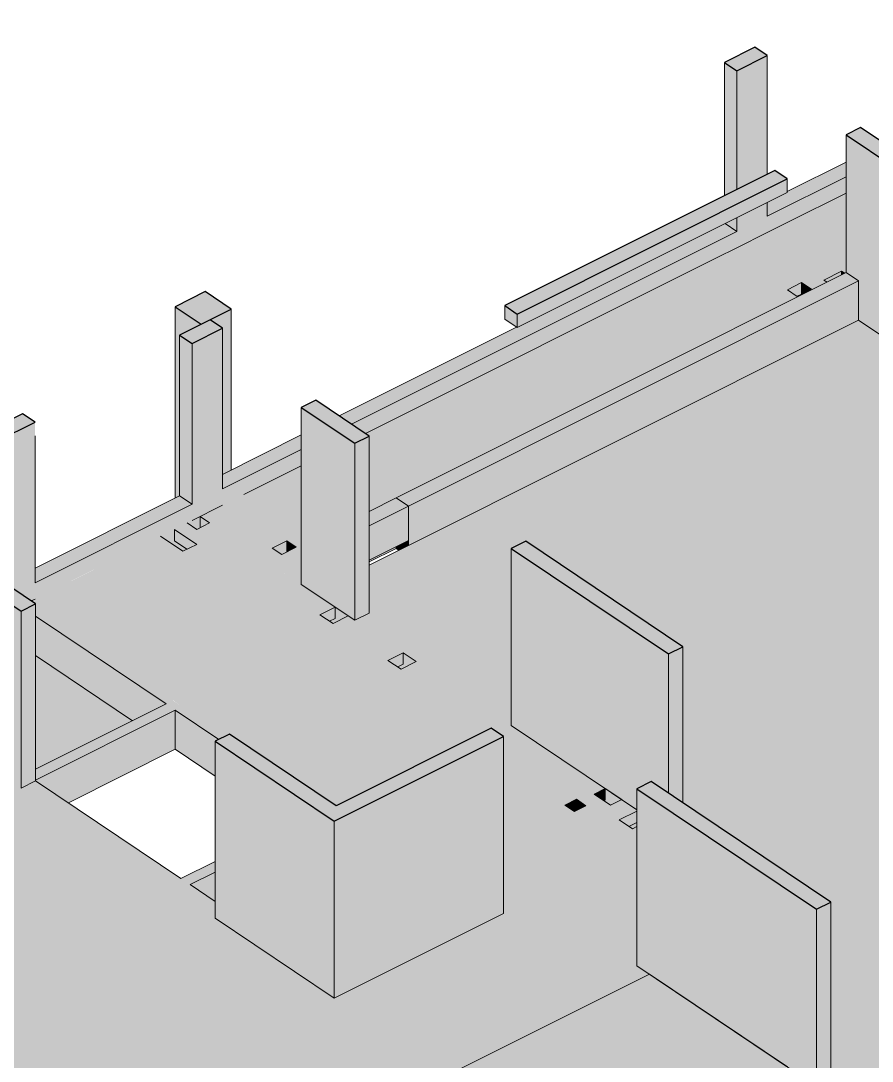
# Model space of a CAD drawing. Header units: centimetres. Extents: x -28 to 30806, y -3196 to 88064.
# Drawn here: x 11920 to 12769, y 71020 to 72057 of the extents above; entities that cross this region are included whole.
import ezdxf

# ---------------------------------------------------------------- set-up
doc = ezdxf.new("R2010")
doc.units = ezdxf.units.CM
for name, color, linetype, lineweight in [('A-FLOR', 7, 'Continuous', 25), ('S-BEAM', 7, 'Continuous', 25), ('S-COLS', 7, 'Continuous', 25)]:
    doc.layers.add(name, color=color, linetype=linetype, lineweight=lineweight)

msp = doc.modelspace()

# ---------------------------------------------------------------- hatches: boundary and pattern name
at = {"layer": 'A-FLOR', "true_color": 0xbfbfbf}
h = msp.add_hatch(color=9, dxfattribs=at)
h.paths.add_polyline_path([(13265.35, 71614.04), (13331.32, 71647.06), (13331.32, 71690.36), (13345.7, 71697.56), (13382.65, 71672.75), (13491.97, 71727.48), (13037.09, 72032.86), (12805.11, 71916.73), (12805.11, 71837.46), (12878.12, 71874.01), (13265.1, 71614.21)], flags=0)
h.paths.add_polyline_path([(13448.01, 71707.39), (13435.26, 71715.94), (13446.24, 71721.44), (13458.98, 71712.88), (13448.7, 71707.73)], flags=0)
h.paths.add_polyline_path([(12720.96, 71798.93), (12738.55, 71807.74), (12741.62, 71805.68), (12743.02, 71806.38), (12743.02, 71885.65), (12656.38, 71842.29), (12715.51, 71802.59)], flags=0)
h = msp.add_hatch(color=9, dxfattribs=at)
h.paths.add_polyline_path([(12199.53, 71512.12), (12199.53, 71613.6), (12112.94, 71570.26), (12170.5, 71531.61), (12185.07, 71538.9), (12194.57, 71532.53), (12180, 71525.23), (12194.57, 71515.45)], flags=0)
h.paths.add_polyline_path([(12267.17, 71568.19), (12709.65, 71789.67), (12642, 71835.09), (12263.61, 71645.68), (12267.17, 71643.28), (12267.17, 71568.86)], flags=0)
h.paths.add_polyline_path([(12694.36, 71782.63), (12684.47, 71789.27), (12698.48, 71796.29), (12708.24, 71789.58), (12698.48, 71784.69)], flags=0)
for points in [[(12724.03, 71796.87), (12738.55, 71804.14), (12738.55, 71807.74), (12720.96, 71798.93), (12722.28, 71798.04)], [(12738.55, 71804.14), (12741.62, 71805.68), (12738.55, 71807.74), (12738.55, 71806.38)], [(12694.2, 71782.74), (12698.48, 71784.88), (12698.26, 71796.18), (12684.47, 71789.27)], [(12698.63, 71784.77), (12708.21, 71789.75), (12698.48, 71796.03), (12698.48, 71784.88)], [(12085.5, 71530.38), (12095.24, 71535.25), (12072.93, 71550.23), (12072.93, 71538.82), (12081.49, 71533.07)], [(12180, 71525.23), (12185.07, 71527.77), (12185.07, 71538.9), (12170.5, 71531.61), (12174.12, 71529.18)], [(12185.07, 71527.77), (12194.57, 71532.53), (12185.07, 71538.9), (12185.07, 71532.53)], [(12267.17, 71517.67), (12294.18, 71531.19), (12294.18, 71532.93), (12267.17, 71519.41)], [(12227.83, 71458.53), (12233.23, 71461.23), (12233.23, 71472.64), (12218.09, 71465.06), (12226.37, 71459.51)], [(12295.75, 71412.93), (12301.16, 71415.63), (12301.16, 71427.04), (12286.02, 71419.46), (12293, 71414.78)], [(12501.33, 71279.55), (12502.78, 71280.27), (12502.78, 71291.68), (12491.6, 71286.08), (12499.22, 71280.96)], [(12471.98, 71268.81), (12473.95, 71269.8), (12473.95, 71280.96), (12462.45, 71275.21), (12463.4, 71274.57)], [(12473.95, 71269.8), (12483.48, 71274.57), (12473.95, 71280.96), (12473.95, 71274.4)], [(12526.39, 71253.85), (12534.33, 71257.83), (12534.33, 71269.23), (12516.66, 71260.39), (12524.5, 71255.12)], [(12482.56, 70912.78), (12684.64, 71013.93), (12546.74, 71106.51), (12344.66, 71005.36), (12474.33, 70918.3)]]:
    msp.add_hatch(color=9, dxfattribs=at).paths.add_polyline_path(points, flags=0)
h = msp.add_hatch(color=9, dxfattribs=at)
h.paths.add_polyline_path([(12585.66, 71273.81), (12931.69, 71447.02), (12931.69, 71490.32), (12948.34, 71498.66), (12985.29, 71473.85), (13096.88, 71529.71), (12755.44, 71758.93), (12267.17, 71514.52), (12267.17, 71466.71), (12408.99, 71371.5), (12408.99, 71531.22), (12423.37, 71538.42), (12580.23, 71433.11), (12580.23, 71277.46), (12585.55, 71273.89)], flags=0)
h.paths.add_polyline_path([(12811.22, 71388.63), (12801.38, 71395.23), (12816.52, 71402.81), (12826.35, 71396.21), (12823.79, 71394.93)], flags=0)
h.paths.add_polyline_path([(12835.08, 71400.58), (12825.25, 71407.18), (12840.36, 71414.74), (12850.19, 71408.14)], flags=0)
h = msp.add_hatch(color=9, dxfattribs=at)
h.paths.add_polyline_path([(11584.5, 70639.4), (12534.33, 71114.85), (12534.33, 71253.72), (12529.89, 71251.5), (12516.66, 71260.39), (12534.33, 71269.23), (12534.33, 71270.5), (12519.28, 71280.6), (12508.1, 71275.01), (12491.6, 71286.08), (12502.78, 71291.68), (12314.23, 71418.26), (12299.09, 71410.69), (12286.02, 71419.46), (12301.16, 71427.04), (12246.3, 71463.87), (12231.17, 71456.29), (12218.09, 71465.06), (12233.23, 71472.64), (12108.1, 71556.65), (12095.15, 71550.23), (12085.66, 71556.6), (12072.93, 71550.23), (12095.24, 71535.25), (12081.49, 71528.37), (12059.18, 71543.35), (11933.93, 71480.65), (12238.14, 71276.43), (12388.81, 71351.85), (12401.22, 71343.51), (12401.22, 71166.94), (11483.2, 70707.41), (11580.48, 70642.1)], flags=0)
h.paths.add_polyline_path([(12699.38, 71197.47), (12931.69, 71313.75), (12931.69, 71432.47), (12598.08, 71265.47), (12694.16, 71200.97)], flags=0)
h.paths.add_polyline_path([(12471.98, 71268.81), (12462.45, 71275.21), (12473.95, 71280.96), (12483.48, 71274.57), (12473.95, 71269.8)], flags=0)
h.paths.add_polyline_path([(13083.95, 71389.97), (13331.32, 71513.79), (13230.02, 71581.8), (12997.71, 71465.51), (13083.95, 71407.61)], flags=0)
h = msp.add_hatch(color=9, dxfattribs=at)
h.paths.add_polyline_path([(11837.04, 70899.08), (12220.02, 71090.79), (11878.59, 71320.01), (11513.36, 71137.19), (11513.36, 71115.06), (11712.7, 70981.24), (11713.83, 70981.8), (11798.32, 70925.08), (11809.53, 70930.69), (11821.45, 70922.68), (11810.25, 70917.07), (11832.81, 70901.92)], flags=0)
h.paths.add_polyline_path([(11968.7, 70972), (11955.57, 70980.81), (12000.71, 71003.4), (12013.83, 70994.59), (11988.28, 70981.8)], flags=0)
h = msp.add_hatch(color=9, dxfattribs=at)
h.paths.add_polyline_path([(12895.42, 70889.28), (12895.42, 70891.63), (12893.75, 70890.4), (12894.69, 70889.77)], flags=0)
h.paths.add_polyline_path([(12883.34, 70897.39), (12894.69, 70903.07), (12895.42, 70902.58), (12895.42, 70919.97), (13015.09, 70979.87), (13015.13, 70984.42), (13045.44, 70999.55), (13049.27, 70996.98), (13253.35, 71099.13), (13068.43, 71223.28), (13067.3, 71222.71), (12982.83, 71279.42), (12971.61, 71273.8), (12959.68, 71281.81), (12970.9, 71287.42), (12963.06, 71292.69), (12895.17, 71258.71), (12882.35, 71267.32), (12950.23, 71301.3), (12944.1, 71305.41), (12711.79, 71189.13), (12727.78, 71178.4), (12727.78, 71001.82), (12860.15, 70912.96), (12874.15, 70919.96), (12884.23, 70913.2), (12870.23, 70906.19), (12877.15, 70901.55)], flags=0)
at = {"layer": 'S-BEAM', "true_color": 0xbfbfbf}
h = msp.add_hatch(color=9, dxfattribs=at)
h.paths.add_polyline_path([(12664.33, 71862.56), (12743.02, 71901.95), (12743.02, 71916.5), (12684.29, 71887.1), (12684.29, 71886.28), (12664.33, 71876.29)], flags=0)
h.paths.add_polyline_path([(12793.15, 71927.04), (13037.09, 72049.15), (13024.68, 72057.49), (12780.73, 71935.38), (12790.73, 71928.66)], flags=0)
h = msp.add_hatch(color=9, dxfattribs=at)
h.paths.add_polyline_path([(12664.33, 71846.26), (12743.02, 71885.65), (12743.02, 71901.95), (12664.33, 71862.56), (12664.33, 71853.1)], flags=0)
h.paths.add_polyline_path([(12805.11, 71916.73), (13037.09, 72032.86), (13037.09, 72049.15), (12793.15, 71927.04), (12805.11, 71919.01)], flags=0)
at = {"layer": 'S-BEAM', "lineweight": 9, "true_color": 0x80ff00}
msp.add_hatch(color=70, dxfattribs=at).paths.add_polyline_path([(12414.84, 71765.01), (12684.29, 71899.89), (12671.87, 71908.23), (12402.42, 71773.35), (12411.48, 71767.27)], flags=0)
at = {"layer": 'S-BEAM', "true_color": 0xbfbfbf}
for points in [[(12414.84, 71751.4), (12684.29, 71886.28), (12684.29, 71899.89), (12414.84, 71765.01), (12414.84, 71752.23)], [(12306.6, 71573.37), (12755.44, 71798.04), (12743.02, 71806.38), (12294.18, 71581.71)], [(12306.6, 71534.26), (12755.44, 71758.93), (12755.44, 71798.04), (12306.6, 71573.37), (12306.6, 71537.72)], [(12414.84, 71751.4), (12414.84, 71765.01), (12402.42, 71773.35), (12402.42, 71759.74), (12414.14, 71751.88)], [(11933.93, 71496.95), (12090.61, 71575.38), (12078.19, 71583.71), (11933.93, 71511.5), (11933.93, 71500.78)], [(12267.17, 71553.64), (12306.6, 71573.37), (12294.18, 71581.71), (12267.17, 71568.19)], [(11933.93, 71480.65), (12090.61, 71559.15), (12090.61, 71575.38), (11933.93, 71496.95)], [(12267.17, 71519.41), (12306.6, 71539.15), (12306.6, 71573.37), (12267.17, 71553.64), (12267.17, 71521.51)], [(12296.87, 71529.39), (12306.6, 71534.26), (12306.6, 71539.15), (12294.18, 71532.93), (12294.18, 71531.19)], [(12234.4, 71274.56), (12238.14, 71276.43), (11933.93, 71480.65), (11930.2, 71478.78), (11934.42, 71475.95), (11934.42, 71463.47), (12064.64, 71376.05), (12071.83, 71379.65), (12080.98, 71373.51), (12073.79, 71369.91), (12117.23, 71340.75), (12127.87, 71346.08), (12232.44, 71275.88)], [(12031.27, 71359.34), (12064.64, 71376.05), (11934.42, 71463.47), (11934.42, 71424.36), (12015.53, 71369.91)], [(12408.99, 71354.64), (12408.99, 71371.5), (12267.17, 71466.71), (12252.79, 71459.51), (12401.22, 71359.86)], [(12299.09, 71410.69), (12314.23, 71418.26), (12301.16, 71427.04), (12301.16, 71415.63), (12295.75, 71412.93)], [(11934.42, 71300.14), (12080.98, 71373.51), (12071.61, 71379.54), (11934.42, 71310.87), (11934.42, 71300.2)], [(11967.14, 71277.41), (12073.79, 71330.79), (12073.79, 71369.91), (11934.42, 71299.82), (11934.42, 71299.38), (11960.72, 71281.72)], [(12113.49, 71304.14), (12113.49, 71338.88), (12117.23, 71340.75), (12073.79, 71369.91), (12073.79, 71330.79), (12098.55, 71314.17)], [(12711.79, 71189.13), (12944.1, 71305.41), (12931.69, 71313.75), (12699.38, 71197.47), (12709.11, 71190.93)], [(12065.13, 71194.77), (12079.51, 71201.97), (11934.42, 71299.38), (11920.04, 71292.18), (12063.56, 71195.83)], [(12088.66, 71195.83), (12113.49, 71208.26), (12113.49, 71218.98), (12079.51, 71201.97)], [(12113.49, 71179.16), (12113.49, 71208.26), (12088.66, 71195.83), (12090.23, 71194.77)], [(12227.71, 70946.81), (12546.74, 71106.51), (12534.33, 71114.85), (12215.29, 70955.15), (12227.61, 70946.88)], [(11849.46, 70890.74), (12232.44, 71082.45), (12220.02, 71090.79), (11837.04, 70899.08), (11849.28, 70890.86)]]:
    msp.add_hatch(color=9, dxfattribs=at).paths.add_polyline_path(points, flags=0)
h = msp.add_hatch(color=9, dxfattribs=at)
h.paths.add_polyline_path([(12120.88, 71590.53), (12199.53, 71629.9), (12199.53, 71644.45), (12120.88, 71605.08), (12120.88, 71595.04)], flags=0)
h.paths.add_polyline_path([(12249.7, 71655.01), (12634.06, 71847.41), (12622.34, 71855.27), (12414.84, 71751.4), (12414.14, 71751.88), (12237.28, 71663.35)], flags=0)
h = msp.add_hatch(color=9, dxfattribs=at)
h.paths.add_polyline_path([(12120.88, 71574.23), (12199.53, 71613.6), (12199.53, 71629.9), (12120.88, 71590.53), (12120.88, 71576.56)], flags=0)
h.paths.add_polyline_path([(12263.61, 71645.68), (12634.06, 71831.11), (12634.06, 71847.41), (12249.7, 71655.01), (12260.27, 71647.92)], flags=0)
h = msp.add_hatch(color=9, dxfattribs=at)
h.paths.add_polyline_path([(12598.08, 71265.47), (12931.69, 71432.47), (12931.69, 71447.02), (12585.66, 71273.81)], flags=0)
h.paths.add_polyline_path([(12997.71, 71465.51), (13109.29, 71521.37), (13096.88, 71529.71), (12985.29, 71473.85)], flags=0)
at = {"layer": 'S-COLS', "lineweight": 9, "true_color": 0x8080ff}
for points in [[(12634.06, 72007.68), (12664.33, 72022.84), (12651.91, 72031.17), (12621.64, 72016.02)], [(12790.73, 71911.81), (12805.11, 71919.01), (12757.4, 71951.04), (12743.02, 71943.84), (12788.6, 71913.24)], [(12090.61, 71735.65), (12120.88, 71750.81), (12108.46, 71759.14), (12078.19, 71743.99)], [(12252.79, 71636.08), (12267.17, 71643.28), (12213.91, 71679.04), (12199.53, 71671.84), (12249.22, 71638.48)], [(11920.04, 71468.75), (11934.42, 71475.95), (11779.53, 71579.94), (11933.93, 71657.23), (11921.52, 71665.56), (11752.73, 71581.08), (11917.85, 71470.22)], [(12565.85, 71425.91), (12580.23, 71433.11), (12423.37, 71538.42), (12408.99, 71531.22), (12564.3, 71426.95)], [(12232.44, 71259.02), (12401.22, 71343.51), (12388.81, 71351.85), (12234.4, 71274.56), (12127.87, 71346.08), (12113.49, 71338.88), (12228.68, 71261.54)], [(12713.4, 71171.2), (12727.78, 71178.4), (12548.71, 71298.62), (12534.33, 71291.42), (12705.61, 71176.43)]]:
    msp.add_hatch(color=171, dxfattribs=at).paths.add_polyline_path(points, flags=0)
at = {"layer": 'S-COLS', "true_color": 0xc0c0c0}
h = msp.add_hatch(color=9, dxfattribs=at)
h.paths.add_polyline_path([(12634.06, 71831.11), (12664.33, 71846.26), (12664.33, 71876.29), (12634.06, 71861.13), (12634.06, 71835.09)], flags=0)
h.paths.add_polyline_path([(12634.06, 71889.3), (12664.33, 71904.45), (12664.33, 72022.84), (12634.06, 72007.68), (12634.06, 71899.89)], flags=0)
h = msp.add_hatch(color=9, dxfattribs=at)
h.paths.add_polyline_path([(12634.06, 71847.41), (12634.06, 71861.13), (12622.34, 71855.27)], flags=0)
h.paths.add_polyline_path([(12621.64, 71883.08), (12634.06, 71889.3), (12634.06, 72007.68), (12621.64, 72016.02), (12621.64, 71899.89)], flags=0)
for points in [[(12790.73, 71735.24), (12790.73, 71911.81), (12743.02, 71943.84), (12743.02, 71806.38), (12755.44, 71798.04), (12755.44, 71758.93), (12785.71, 71738.61)], [(12709.65, 71789.67), (12724.03, 71796.87), (12656.38, 71842.29), (12642, 71835.09), (12709.13, 71790.02)], [(12090.61, 71575.38), (12090.61, 71735.65), (12078.19, 71743.99), (12078.19, 71583.71)], [(12090.61, 71559.08), (12120.88, 71574.23), (12120.88, 71750.81), (12090.61, 71735.65), (12090.61, 71559.15)], [(12252.79, 71459.51), (12252.79, 71636.08), (12199.53, 71671.84), (12199.53, 71495.27), (12246.3, 71463.87)], [(11930.2, 71478.78), (11933.93, 71480.65), (11933.93, 71657.23), (11779.53, 71579.94), (11927.42, 71480.65)], [(12252.79, 71459.51), (12267.17, 71466.71), (12267.17, 71643.28), (12252.79, 71636.08), (12252.79, 71464.95)], [(11920.04, 71292.18), (11920.04, 71468.75), (11752.73, 71581.08), (11752.73, 71420.8), (11765.15, 71412.46), (11765.15, 71396.17), (11832.79, 71350.75), (11866.17, 71367.46), (11878.59, 71359.12), (11878.59, 71320.01), (11919.55, 71292.51)], [(12199.53, 71495.27), (12199.53, 71512.12), (12112.94, 71570.26), (12098.55, 71563.06), (12194.57, 71498.6)], [(12534.33, 71270.5), (12534.33, 71291.42), (12548.71, 71298.62), (12565.85, 71287.11), (12565.85, 71425.91), (12408.99, 71531.22), (12408.99, 71354.64), (12527.62, 71275.01)], [(11920.04, 71292.18), (11934.42, 71299.38), (11934.42, 71475.95), (11920.04, 71468.75), (11920.04, 71292.62)], [(12580.23, 71277.46), (12580.23, 71433.11), (12565.85, 71425.91), (12565.85, 71287.11), (12567.81, 71285.79)], [(12232.44, 71082.45), (12232.44, 71259.02), (12113.49, 71338.88), (12113.49, 71162.31), (12229.76, 71084.25)], [(12232.44, 71082.45), (12401.22, 71166.94), (12401.22, 71343.51), (12232.44, 71259.02), (12232.44, 71092.57)], [(12713.4, 70994.63), (12713.4, 71171.2), (12534.33, 71291.42), (12534.33, 71114.85), (12702.68, 71001.82)], [(12113.49, 71162.31), (12113.49, 71179.16), (12079.51, 71201.97), (12065.13, 71194.77)], [(12713.4, 70994.63), (12727.78, 71001.82), (12727.78, 71178.4), (12713.4, 71171.2), (12713.4, 71000.07)]]:
    msp.add_hatch(color=9, dxfattribs=at).paths.add_polyline_path(points, flags=0)
at = {"layer": 'S-COLS', "true_color": 0x8080ff}
msp.add_hatch(color=171, dxfattribs=at).paths.add_polyline_path([(12099.77, 71754.79), (12129.67, 71769.76), (12103.53, 71787.31), (12073.63, 71772.34)], flags=0)
at = {"layer": 'S-COLS', "true_color": 0x0080ff}
for points in [[(12073.63, 71581.43), (12078.19, 71583.71), (12078.19, 71743.99), (12099.77, 71754.79), (12073.63, 71772.34), (12073.63, 71582.57)], [(12120.88, 71605.08), (12129.67, 71609.48), (12129.44, 71769.64), (12108.46, 71759.14), (12120.88, 71750.81), (12120.88, 71666.83)]]:
    msp.add_hatch(color=150, dxfattribs=at).paths.add_polyline_path(points, flags=0)
at = {"layer": 'S-COLS', "true_color": 0xc0c0c0}
h = msp.add_hatch(color=9, dxfattribs=at)
h.paths.add_polyline_path([(11934.42, 71310.87), (12031.27, 71359.34), (11934.42, 71424.36), (11934.42, 71369.91)], flags=0)
h.paths.add_polyline_path([(12081.49, 71528.37), (12085.5, 71530.38), (12072.93, 71538.82), (12072.86, 71550.19), (12059.18, 71543.35), (12078.19, 71530.59)], flags=0)
h.paths.add_polyline_path([(12095.2, 71550.19), (12098.55, 71551.87), (12098.55, 71563.06), (12085.66, 71556.6), (12095.15, 71550.23)], flags=0)
h = msp.add_hatch(color=9, dxfattribs=at)
h.paths.add_polyline_path([(12231.17, 71456.29), (12246.3, 71463.87), (12233.23, 71472.64), (12233.23, 71461.23), (12227.83, 71458.53), (12228.26, 71458.24)], flags=0)
h.paths.add_polyline_path([(12098.55, 71551.87), (12108.1, 71556.65), (12098.55, 71563.06), (12098.55, 71556.6)], flags=0)
h = msp.add_hatch(color=9, dxfattribs=at)
h.paths.add_polyline_path([(12529.89, 71251.5), (12534.33, 71253.72), (12534.33, 71257.83), (12526.39, 71253.85), (12526.97, 71253.47)], flags=0)
h.paths.add_polyline_path([(12508.1, 71275.01), (12519.28, 71280.6), (12502.78, 71291.68), (12502.78, 71280.27), (12501.33, 71279.55), (12507, 71275.75)], flags=0)

# ---------------------------------------------------------------- linework, layer by layer
at = {"layer": 'A-FLOR', "lineweight": 9}
for p, q in [((12743.02, 71885.65), (12685.71, 71856.97)), ((12613.81, 71820.97), (12263.61, 71645.68)), ((12720.96, 71798.93), (12738.55, 71807.74)), ((12738.55, 71807.74), (12741.62, 71805.68)), ((12738.55, 71804.14), (12738.55, 71807.74)), ((12684.47, 71789.27), (12698.48, 71796.29)), ((12698.48, 71796.29), (12708.37, 71789.65)), ((12698.48, 71784.88), (12698.48, 71796.29)), ((12694.36, 71782.63), (12684.47, 71789.27)), ((12698.48, 71784.88), (12694.17, 71782.72)), ((12708.37, 71789.65), (12694.36, 71782.63)), ((12755.44, 71758.93), (12267.17, 71514.52)), ((12199.53, 71613.6), (12142.26, 71584.93)), ((12095.2, 71550.19), (12085.66, 71556.6)), ((12108.1, 71556.65), (12095.2, 71550.19)), ((12072.93, 71550.23), (12095.24, 71535.25)), ((12072.93, 71538.82), (12072.93, 71550.23)), ((12081.49, 71528.37), (12059.18, 71543.35)), ((12085.5, 71530.38), (12072.93, 71538.82)), ((12095.24, 71535.25), (12081.49, 71528.37)), ((12170.5, 71531.61), (12185.07, 71538.9)), ((12185.07, 71538.9), (12194.57, 71532.53)), ((12185.07, 71527.77), (12185.07, 71538.9)), ((12194.57, 71532.53), (12180, 71525.23)), ((12294.18, 71531.19), (12267.17, 71517.67)), ((12218.09, 71465.06), (12233.23, 71472.64)), ((12233.23, 71472.64), (12233.23, 71461.23)), ((12231.17, 71456.29), (12218.09, 71465.06)), ((12246.3, 71463.87), (12231.17, 71456.29)), ((12233.23, 71461.23), (12227.83, 71458.53)), ((12286.02, 71419.46), (12301.16, 71427.04)), ((12301.16, 71427.04), (12301.16, 71415.63)), ((12299.09, 71410.69), (12286.02, 71419.46)), ((12301.16, 71415.63), (12295.75, 71412.93)), ((12314.23, 71418.26), (12299.09, 71410.69)), ((12491.6, 71286.08), (12502.78, 71291.68)), ((12508.1, 71275.01), (12491.6, 71286.08)), ((12502.78, 71291.68), (12502.78, 71280.27)), ((12462.45, 71275.21), (12473.95, 71280.96)), ((12471.98, 71268.81), (12462.45, 71275.21)), ((12473.95, 71280.96), (12483.48, 71274.57)), ((12473.95, 71269.8), (12473.95, 71280.96)), ((12502.78, 71280.27), (12501.33, 71279.55)), ((12519.28, 71280.6), (12508.1, 71275.01)), ((12483.48, 71274.57), (12471.98, 71268.81)), ((12516.66, 71260.39), (12534.33, 71269.23)), ((12529.89, 71251.5), (12516.66, 71260.39)), ((12534.33, 71257.83), (12526.39, 71253.85)), ((12534.33, 71253.72), (12529.89, 71251.5)), ((12546.74, 71106.51), (12344.66, 71005.36)), ((12684.64, 71013.93), (12546.74, 71106.51))]:
    msp.add_line(p, q, dxfattribs=at)
at = {"layer": 'S-BEAM'}
for p, q in [((12671.87, 71908.23), (12402.42, 71773.35)), ((12684.29, 71899.89), (12671.87, 71908.23)), ((12414.84, 71765.01), (12684.29, 71899.89)), ((12402.42, 71773.35), (12414.84, 71765.01))]:
    msp.add_line(p, q, dxfattribs=at)
at = {"layer": 'S-BEAM', "lineweight": 9}
for p, q in [((12684.29, 71887.1), (12743.02, 71916.5)), ((12743.02, 71901.95), (12664.33, 71862.56)), ((12684.29, 71886.28), (12684.29, 71899.89)), ((12414.84, 71751.4), (12684.29, 71886.28)), ((12664.33, 71846.26), (12685.71, 71856.97)), ((12634.06, 71847.41), (12249.7, 71655.01)), ((12634.06, 71847.41), (12622.34, 71855.27)), ((12613.81, 71820.97), (12634.06, 71831.11)), ((12743.02, 71806.38), (12294.18, 71581.71)), ((12755.44, 71798.04), (12743.02, 71806.38)), ((12306.6, 71573.37), (12755.44, 71798.04)), ((12755.44, 71798.04), (12755.44, 71758.93)), ((12402.42, 71759.74), (12402.42, 71773.35)), ((12414.84, 71765.01), (12414.84, 71751.4)), ((12414.84, 71751.4), (12402.42, 71759.74)), ((12237.28, 71663.35), (12414.14, 71751.88)), ((12120.88, 71605.08), (12199.53, 71644.45)), ((12199.53, 71629.9), (12120.88, 71590.53)), ((12078.19, 71583.71), (11933.93, 71511.5)), ((12090.61, 71575.38), (12078.19, 71583.71)), ((12294.18, 71581.71), (12267.17, 71568.19)), ((12306.6, 71573.37), (12294.18, 71581.71)), ((12294.18, 71581.71), (12306.6, 71573.37)), ((11933.93, 71496.95), (12090.61, 71575.38)), ((12267.17, 71553.64), (12306.6, 71573.37)), ((12306.6, 71539.15), (12306.6, 71573.37)), ((12306.6, 71573.37), (12306.6, 71539.15)), ((12267.17, 71519.41), (12306.6, 71539.15)), ((12306.6, 71539.15), (12306.6, 71534.26)), ((12294.18, 71531.19), (12294.18, 71532.93)), ((12296.87, 71529.39), (12294.18, 71531.19)), ((11934.42, 71463.47), (12064.64, 71376.05)), ((12031.27, 71359.34), (11934.42, 71424.36)), ((12301.16, 71427.04), (12314.23, 71418.26)), ((12064.64, 71376.05), (11934.42, 71310.87)), ((11934.42, 71300.14), (12073.79, 71369.91)), ((12073.79, 71369.91), (12117.23, 71340.75)), ((12073.79, 71330.79), (12073.79, 71369.91)), ((11967.14, 71277.41), (12073.79, 71330.79)), ((12113.49, 71304.14), (12073.79, 71330.79)), ((12079.51, 71201.97), (11934.42, 71299.38)), ((12113.49, 71218.98), (12079.51, 71201.97)), ((12088.66, 71195.83), (12113.49, 71208.26)), ((12344.66, 71005.36), (12546.74, 71106.51))]:
    msp.add_line(p, q, dxfattribs=at)
at = {"layer": 'S-COLS'}
for p, q in [((12651.91, 72031.17), (12621.64, 72016.02)), ((12634.06, 72007.68), (12664.33, 72022.84)), ((12664.33, 72022.84), (12651.91, 72031.17)), ((12621.64, 72016.02), (12634.06, 72007.68)), ((12757.4, 71951.04), (12743.02, 71943.84)), ((12805.11, 71919.01), (12757.4, 71951.04)), ((12743.02, 71943.84), (12790.73, 71911.81)), ((12103.53, 71787.31), (12073.63, 71772.34)), ((12129.67, 71769.76), (12103.53, 71787.31)), ((12073.63, 71772.34), (12099.77, 71754.79)), ((12099.77, 71754.79), (12129.67, 71769.76)), ((12108.46, 71759.14), (12078.19, 71743.99)), ((12120.88, 71750.81), (12108.46, 71759.14)), ((12078.19, 71743.99), (12090.61, 71735.65)), ((12090.61, 71735.65), (12120.88, 71750.81)), ((12213.91, 71679.04), (12199.53, 71671.84)), ((12199.53, 71671.84), (12252.79, 71636.08)), ((12267.17, 71643.28), (12213.91, 71679.04)), ((11921.52, 71665.56), (11752.73, 71581.08)), ((11933.93, 71657.23), (11921.52, 71665.56)), ((11779.53, 71579.94), (11933.93, 71657.23)), ((12252.79, 71636.08), (12267.17, 71643.28)), ((11752.73, 71581.08), (11920.04, 71468.75)), ((11934.42, 71475.95), (11779.53, 71579.94)), ((12423.37, 71538.42), (12408.99, 71531.22)), ((12580.23, 71433.11), (12423.37, 71538.42)), ((12408.99, 71531.22), (12565.85, 71425.91)), ((11920.04, 71468.75), (11934.42, 71475.95)), ((12565.85, 71425.91), (12580.23, 71433.11)), ((12388.81, 71351.85), (12234.4, 71274.56)), ((12401.22, 71343.51), (12388.81, 71351.85)), ((12127.87, 71346.08), (12113.49, 71338.88)), ((12113.49, 71338.88), (12232.44, 71259.02)), ((12234.4, 71274.56), (12127.87, 71346.08)), ((12232.44, 71259.02), (12401.22, 71343.51)), ((12548.71, 71298.62), (12534.33, 71291.42)), ((12727.78, 71178.4), (12548.71, 71298.62)), ((12534.33, 71291.42), (12713.4, 71171.2)), ((12713.4, 71171.2), (12727.78, 71178.4))]:
    msp.add_line(p, q, dxfattribs=at)
at = {"layer": 'S-COLS', "lineweight": 9}
for p, q in [((12664.33, 72022.84), (12664.33, 71904.45)), ((12621.64, 71883.08), (12621.64, 72016.02)), ((12634.06, 72007.68), (12634.06, 71889.3)), ((12743.02, 71943.84), (12743.02, 71806.38)), ((12664.33, 71876.29), (12664.33, 71862.56)), ((12634.06, 71861.13), (12634.06, 71847.41)), ((12664.33, 71846.26), (12634.06, 71831.11)), ((12720.96, 71798.93), (12724.03, 71796.87)), ((12073.63, 71772.34), (12073.63, 71581.43)), ((12129.67, 71609.48), (12129.67, 71769.76)), ((12790.73, 71735.24), (12755.44, 71758.93)), ((12078.19, 71583.71), (12078.19, 71743.99)), ((12120.88, 71750.81), (12120.88, 71590.53)), ((12090.61, 71735.65), (12090.61, 71575.38)), ((12199.53, 71671.84), (12199.53, 71495.27)), ((11933.93, 71496.95), (11933.93, 71643.62)), ((12267.17, 71643.28), (12267.17, 71629.67)), ((12252.79, 71636.08), (12252.79, 71622.47)), ((12267.17, 71629.67), (12267.17, 71466.71)), ((12252.79, 71622.47), (12252.79, 71459.51)), ((12120.88, 71574.23), (12090.61, 71559.08)), ((12098.55, 71563.06), (12090.61, 71559.08)), ((12108.1, 71556.65), (12098.55, 71563.06)), ((12098.55, 71563.06), (12098.55, 71551.87)), ((12170.5, 71531.61), (12180, 71525.23)), ((12408.99, 71531.22), (12408.99, 71517.61)), ((12408.99, 71517.61), (12408.99, 71354.64)), ((12252.79, 71459.51), (12199.53, 71495.27)), ((11933.93, 71480.65), (11930.2, 71478.78)), ((11934.42, 71462.34), (11934.42, 71475.95)), ((12246.3, 71463.87), (12233.23, 71472.64)), ((11920.04, 71455.14), (11920.04, 71468.75)), ((11934.42, 71299.38), (11934.42, 71462.34)), ((12267.17, 71466.71), (12252.79, 71459.51)), ((11920.04, 71292.18), (11920.04, 71455.14)), ((12580.23, 71433.11), (12580.23, 71277.46)), ((12565.85, 71425.91), (12565.85, 71287.11)), ((12534.33, 71270.5), (12408.99, 71354.64)), ((12113.49, 71338.88), (12113.49, 71162.31)), ((12401.22, 71343.51), (12401.22, 71166.94)), ((11934.42, 71299.38), (11920.04, 71292.18)), ((12519.28, 71280.6), (12502.78, 71291.68)), ((12534.33, 71291.42), (12534.33, 71114.85)), ((12232.44, 71082.45), (12232.44, 71259.02)), ((12088.66, 71195.83), (12113.49, 71179.16)), ((12713.4, 71171.2), (12713.4, 71157.59)), ((12727.78, 71178.4), (12727.78, 71164.79)), ((12232.44, 71082.45), (12113.49, 71162.31)), ((12401.22, 71166.94), (12232.44, 71082.45)), ((12727.78, 71164.79), (12727.78, 71001.82)), ((12713.4, 71157.59), (12713.4, 70994.63)), ((12713.4, 70994.63), (12534.33, 71114.85)), ((12684.64, 71013.93), (12546.74, 71106.51))]:
    msp.add_line(p, q, dxfattribs=at)

doc.saveas('drawing.dxf')
